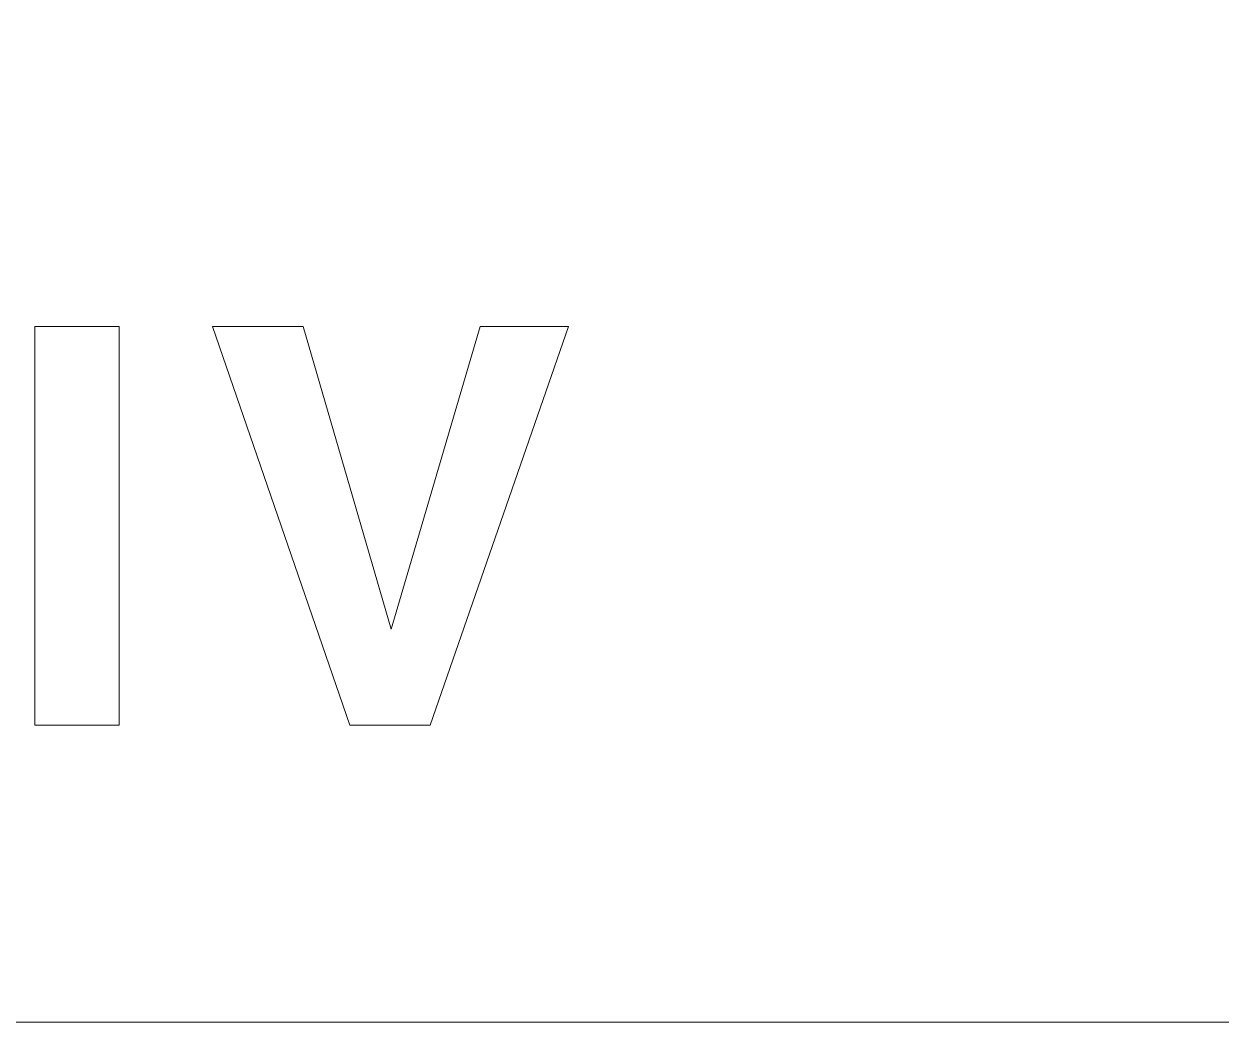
# Model space of a CAD drawing. Header units: centimetres. Extents: x -7.3 to 7.3, y -9.1 to 9.1.
# Drawn here: x -2.412 to -0.066, y -9.124 to -7.168 of the extents above; entities that cross this region are included whole.
import ezdxf

# ---------------------------------------------------------------- set-up
doc = ezdxf.new("R2010")
doc.units = ezdxf.units.CM
doc.header["$MEASUREMENT"] = 0
doc.layers.add('Plan 1', color=7, linetype='Continuous')

msp = doc.modelspace()

# ---------------------------------------------------------------- linework, layer by layer
at = {"layer": 'Plan 1', "color": 250, "lineweight": 0}
for points, knots in [([(7.29137, -9.12368), (7.29137, -9.12368), (-7.30564, -9.12368), (-7.30564, -9.12368), (-7.30564, -9.12368), (-7.30564, 9.12259), (-7.30564, 9.12259), (-7.30564, 9.12259), (7.29137, 9.12259), (7.29137, 9.12259), (7.29137, 9.12259), (7.29137, -9.12368), (7.29137, -9.12368)], [0, 0, 0, 0, 0.25, 0.25, 0.25, 0.5, 0.5, 0.5, 0.75, 0.75, 0.75, 1, 1, 1, 1]), ([(-2.22542, -8.54229), (-2.22542, -8.54229), (-2.39065, -8.54229), (-2.39065, -8.54229), (-2.39065, -8.54229), (-2.39065, -7.76072), (-2.39065, -7.76072), (-2.39065, -7.76072), (-2.22542, -7.76072), (-2.22542, -7.76072), (-2.22542, -7.76072), (-2.22542, -8.54229), (-2.22542, -8.54229)], [0, 0, 0, 0, 0.25, 0.25, 0.25, 0.5, 0.5, 0.5, 0.75, 0.75, 0.75, 1, 1, 1, 1]), ([(-1.51808, -7.76072), (-1.51808, -7.76072), (-1.3452, -7.76072), (-1.3452, -7.76072), (-1.3452, -7.76072), (-1.61626, -8.54229), (-1.61626, -8.54229), (-1.61626, -8.54229), (-1.77334, -8.54229), (-1.77334, -8.54229), (-1.77334, -8.54229), (-2.04248, -7.76072), (-2.04248, -7.76072), (-2.04248, -7.76072), (-1.86481, -7.76072), (-1.86481, -7.76072), (-1.86481, -7.76072), (-1.6924, -8.35408), (-1.6924, -8.35408), (-1.6924, -8.35408), (-1.51808, -7.76072), (-1.51808, -7.76072)], [0, 0, 0, 0, 0.1428571, 0.1428571, 0.1428571, 0.2857143, 0.2857143, 0.2857143, 0.4285714, 0.4285714, 0.4285714, 0.5714286, 0.5714286, 0.5714286, 0.7142857, 0.7142857, 0.7142857, 0.8571429, 0.8571429, 0.8571429, 1, 1, 1, 1])]:
    msp.add_open_spline(points, degree=3, knots=knots, dxfattribs=at)

doc.saveas('drawing.dxf')
